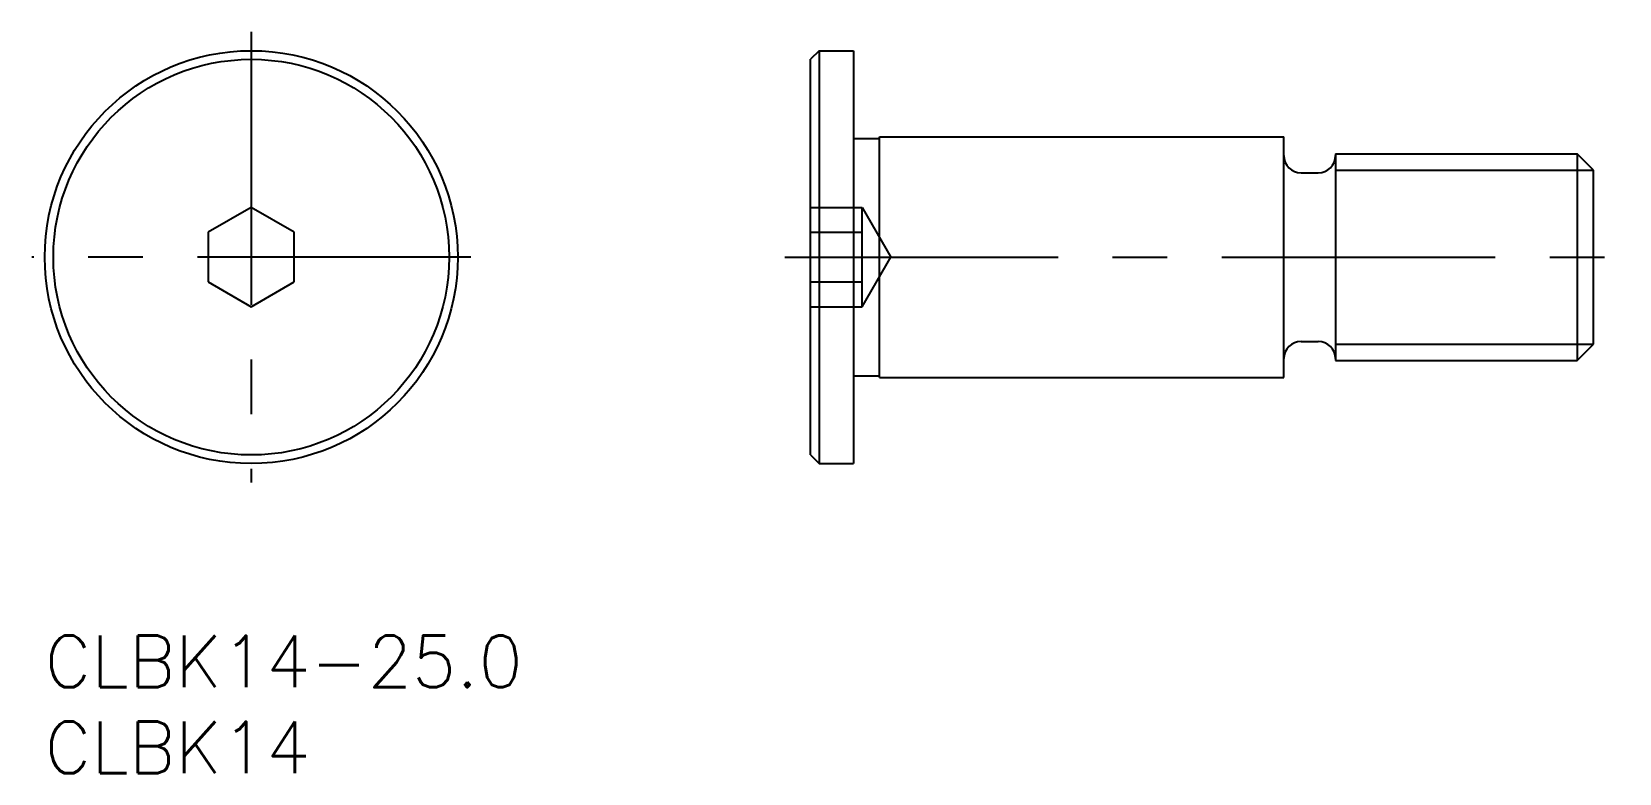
# Model space of a CAD drawing. Extents: x -0.8 to 91.5, y -8 to 35.1.
import ezdxf

# ---------------------------------------------------------------- set-up
doc = ezdxf.new("R2010")
doc.units = 0
doc.header["$LTSCALE"] = 0.5
doc.linetypes.add('CENTER', pattern=[50.8, 31.75, -6.35, 6.35, -6.35])
doc.linetypes.add('DASHED', pattern=[19.05, 12.7, -6.35])
for name, color, linetype in [('MSM_CENTER', 1, 'CENTER'), ('MSM_CONTINUOUS', 7, 'CONTINUOUS'), ('MSM_DASHED', 4, 'DASHED'), ('MSM_NARROW', 5, 'CONTINUOUS'), ('MSM_PART_NUMBER', 7, 'CONTINUOUS')]:
    doc.layers.add(name, color=color, linetype=linetype)
doc.styles.get("Standard").update_dxf_attribs({"font": 'txt.shx', "height": 3, "bigfont": 'bigfont.shx'})

# ---------------------------------------------------------------- blocks, each defined once
blk = doc.blocks.new('*U8')
at = {"layer": 'MSM_PART_NUMBER'}
blk.add_text('CLBK14-25.0', height=3, dxfattribs=at).set_placement((0, -3))
blk = doc.blocks.new('*U9')
at = {"layer": 'MSM_PART_NUMBER'}
blk.add_text('CLBK14', height=3, dxfattribs=at).set_placement((0, -8))

msp = doc.modelspace()

# ---------------------------------------------------------------- linework, layer by layer
at = {"layer": 'MSM_CENTER'}
for p, q in [((12, 35.103), (12, 8.897)), ((24.756, 22), (-0.756, 22)), ((43.008, 22), (91.498, 22))]:
    msp.add_line(p, q, dxfattribs=at)
at = {"layer": 'MSM_CONTINUOUS'}
for p, q in [((45.008, 34), (44.508, 33.5)), ((44.508, 10.5), (44.508, 33.5)), ((45.008, 34), (45.008, 10)), ((45.008, 34), (47.008, 34)), ((47.008, 34), (47.008, 10)), ((47.008, 28.9), (48.508, 28.9)), ((48.508, 29), (72.008, 29)), ((48.508, 15), (48.508, 29)), ((72.008, 15), (72.008, 29)), ((75.008, 28), (75.008, 16)), ((75.008, 28), (89.061, 28)), ((89.061, 28), (89.061, 16)), ((90.008, 27.053), (89.061, 28)), ((73.008, 26.9), (74.008, 26.9)), ((90.008, 16.947), (90.008, 27.053)), ((12, 24.887), (9.5, 23.443)), ((14.5, 23.443), (12, 24.887)), ((9.5, 23.443), (9.5, 20.557)), ((14.5, 20.557), (14.5, 23.443)), ((9.5, 20.557), (12, 19.113)), ((12, 19.113), (14.5, 20.557)), ((73.008, 17.1), (74.008, 17.1)), ((89.061, 16), (90.008, 16.947)), ((75.008, 16), (89.061, 16)), ((47.008, 15.1), (48.508, 15.1)), ((48.508, 15), (72.008, 15)), ((44.508, 10.5), (45.008, 10)), ((45.008, 10), (47.008, 10))]:
    msp.add_line(p, q, dxfattribs=at)
for radius in [12, 11.5]:
    msp.add_circle((12, 22), radius, dxfattribs=at)
for centre, start, end in [((73.008, 27.9), 180, 270), ((74.008, 27.9), 270, 0), ((73.008, 16.1), 90, 180), ((74.008, 16.1), 0, 90)]:
    msp.add_arc(centre, 1, start, end, dxfattribs=at)
at = {"layer": 'MSM_DASHED'}
for p, q in [((44.508, 24.887), (47.508, 24.887)), ((47.508, 24.887), (49.175, 22)), ((47.508, 19.113), (47.508, 24.887)), ((44.508, 23.443), (47.508, 23.443)), ((47.508, 19.113), (49.175, 22)), ((44.508, 20.557), (47.508, 20.557)), ((44.508, 19.113), (47.508, 19.113))]:
    msp.add_line(p, q, dxfattribs=at)
at = {"layer": 'MSM_NARROW'}
for p, q in [((75.008, 27.053), (90.008, 27.053)), ((75.008, 16.947), (90.008, 16.947))]:
    msp.add_line(p, q, dxfattribs=at)

# ---------------------------------------------------------------- block references
at = {"layer": 'MSM_CONTINUOUS'}
for name in ['*U8', '*U9']:
    msp.add_blockref(name, (0, 0), dxfattribs=at)

doc.saveas('drawing.dxf')
